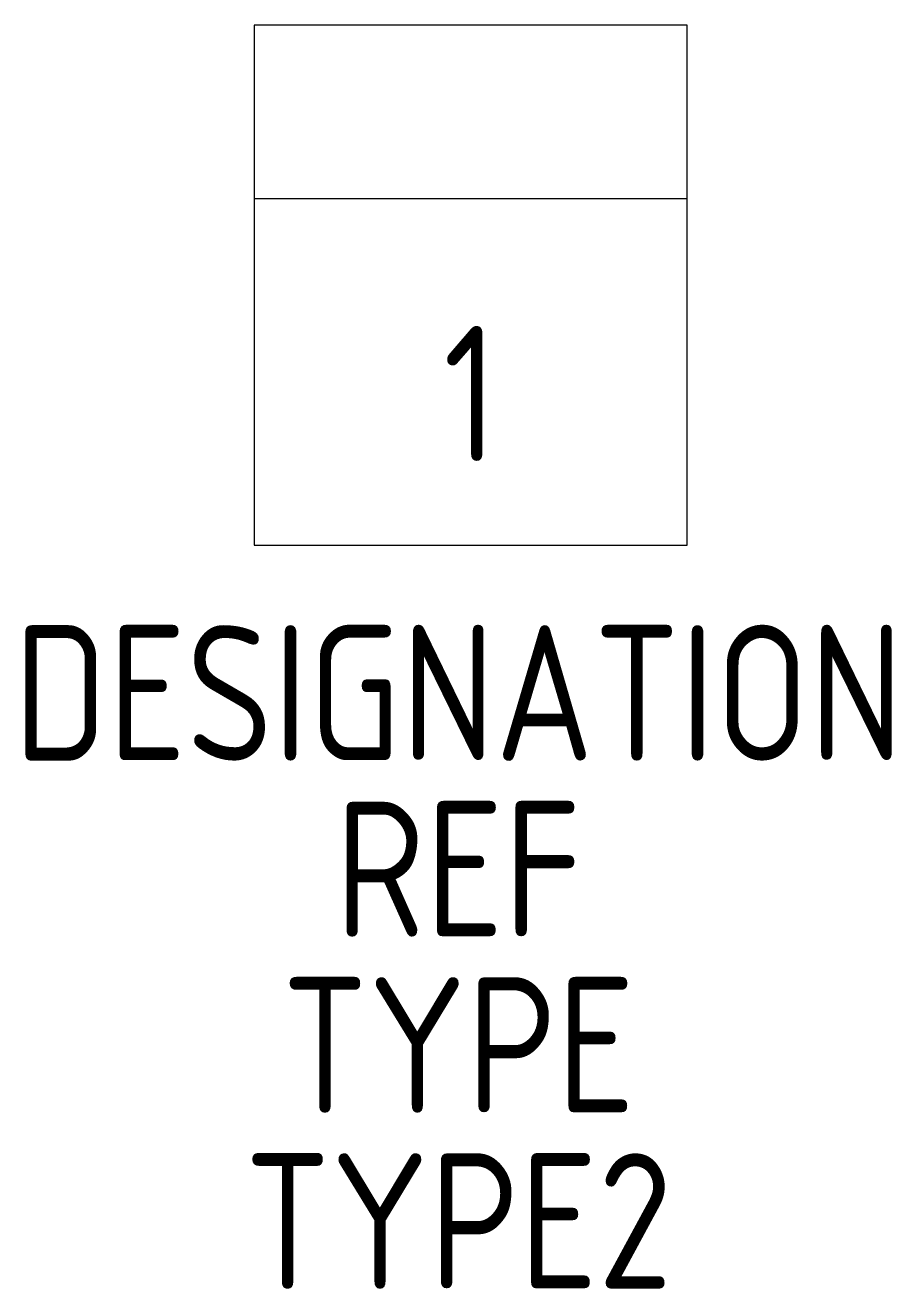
# Model space of a CAD drawing. Header units: millimetres. Extents: x -8.2 to 7.8, y -23.3 to 0.
import ezdxf
from ezdxf.enums import TextEntityAlignment as Align

# ---------------------------------------------------------------- set-up
doc = ezdxf.new("R2010")
doc.units = ezdxf.units.MM
for name, color, linetype in [('SYMB_FIL', 3, 'Continuous'), ('SYMB_TXT_CONTACT', 2, 'Continuous'), ('SYMB_TXT_NOM', 3, 'Continuous')]:
    doc.layers.add(name, color=color, linetype=linetype)
doc.styles.add('NET2_5', font='isocp.shx', dxfattribs={"width": 0.9, "height": 2.5})

msp = doc.modelspace()

# ---------------------------------------------------------------- linework, layer by layer
at = {"layer": 'SYMB_FIL'}
msp.add_line((-4, -3.2), (4, -3.2), dxfattribs=at)
msp.add_lwpolyline([(-4, -9.6), (4, -9.6), (4, 0), (-4, 0)], close=True, dxfattribs=at)

# ---------------------------------------------------------------- texts
at = {"layer": 'SYMB_TXT_CONTACT', "style": 'NET2_5', "width": 0.9, "flags": 8}
msp.add_attdef('1', text='kWh', height=2.5, dxfattribs=at).set_placement((0, -6.8), align=Align.MIDDLE_CENTER)
at = {"layer": 'SYMB_TXT_NOM', "style": 'NET2_5', "width": 0.9, "flags": 8}
for tag, text, p in [('DESIGNATION', 'P?', (-0.225, -13.574)), ('REF', '', (-0.225, -16.824)), ('TYPE', '', (-0.225, -20.074)), ('TYPE2', '', (-0.225, -23.324))]:
    msp.add_attdef(tag, text=text, height=2.5, dxfattribs=at).set_placement(p, align=Align.CENTER)

doc.saveas('drawing.dxf')
